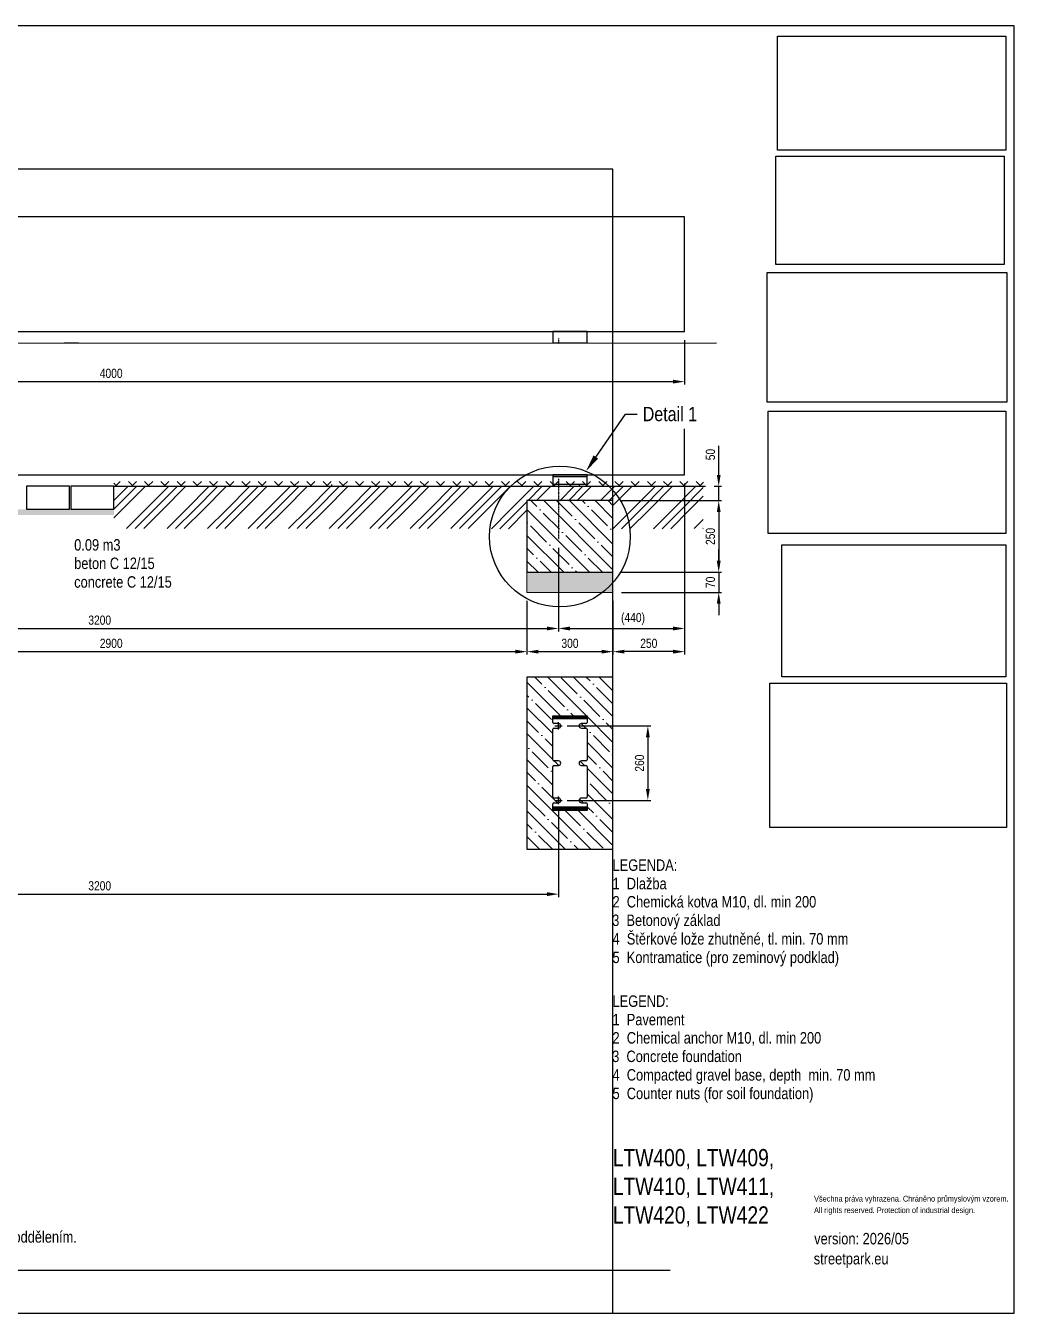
# Model space of a CAD drawing. Header units: millimetres. Extents: x 4694 to 10904, y 3135 to 7625.
# Drawn here: x 7457 to 10904, y 3135 to 7625 of the extents above; entities that cross this region are included whole.
import ezdxf
from ezdxf import colors
from ezdxf.entities.mleader import LeaderData, LeaderLine
from ezdxf.lldxf.tags import DXFTag
from ezdxf.math import Vec2, Vec3

# ---------------------------------------------------------------- set-up
doc = ezdxf.new("R2010")
doc.units = ezdxf.units.MM
doc.header["$LTSCALE"] = 0.1
doc.header["$XCLIPFRAME"] = 2
doc.linetypes.add('DashDot', pattern=[15, 9, -3, 0, -3])
doc.layers.add('Nekreslit', color=6, linetype='Continuous', plot=False)
doc.layers.add('SRAFY', color=251, linetype='Continuous', lineweight=13)
doc.styles.add('SEACAD_Arial', font='arial.ttf', dxfattribs={"width": 0.8})
tags = doc.linetypes.add('CENTER2', pattern=[28.575, 19.05, -3.175, 3.175, -3.175]).pattern_tags.tags
tags[10:11] = [DXFTag(74, 4), DXFTag(75, 0), DXFTag(340, '0'), DXFTag(46, 0.0), DXFTag(50, 0.0), DXFTag(44, 0.0), DXFTag(45, 0.0)]
tags[8:9] = [DXFTag(74, 4), DXFTag(75, 0), DXFTag(340, '0'), DXFTag(46, 0.0), DXFTag(50, 0.0), DXFTag(44, 0.0), DXFTag(45, 0.0)]
tags[6:7] = [DXFTag(74, 4), DXFTag(75, 0), DXFTag(340, '0'), DXFTag(46, 0.0), DXFTag(50, 0.0), DXFTag(44, 0.0), DXFTag(45, 0.0)]
tags[4:5] = [DXFTag(74, 4), DXFTag(75, 0), DXFTag(340, '0'), DXFTag(46, 0.0), DXFTag(50, 0.0), DXFTag(44, 0.0), DXFTag(45, 0.0)]
tags = doc.linetypes.add('HIDDEN2', pattern=[4.7625, 3.175, -1.5875]).pattern_tags.tags
tags[6:7] = [DXFTag(74, 4), DXFTag(75, 0), DXFTag(340, '0'), DXFTag(46, 0.0), DXFTag(50, 0.0), DXFTag(44, 0.0), DXFTag(45, 0.0)]
tags[4:5] = [DXFTag(74, 4), DXFTag(75, 0), DXFTag(340, '0'), DXFTag(46, 0.0), DXFTag(50, 0.0), DXFTag(44, 0.0), DXFTag(45, 0.0)]
doc.dimstyles.new('ISO-25', dxfattribs={"dimtxt": 1.6, "dimasz": 2, "dimexe": 0.5, "dimexo": 1.5, "dimtad": 1, "dimdec": 0, "dimtxsty": 'SEACAD_Arial', "dimcen": 2, "dimadec": 0, "dimazin": 0, "dimtfac": 1, "dimtdec": 0, "dimtmove": 0, "dimatfit": 3, "dimfxl": 1, "dimarcsym": 0})
picture_1 = doc.add_image_def('image1.jpg', size_in_pixel=(1600, 1200))
picture_2 = doc.add_image_def('image2.jpg', size_in_pixel=(1600, 1200))
picture_3 = doc.add_image_def('image3.jpg', size_in_pixel=(1600, 1200))
picture_4 = doc.add_image_def('image4.jpg', size_in_pixel=(1600, 1200))
picture_5 = doc.add_image_def('image5.jpg', size_in_pixel=(1600, 1200))
picture_6 = doc.add_image_def('image6.jpg', size_in_pixel=(1600, 1200))

# ---------------------------------------------------------------- blocks, each defined once
blk = doc.blocks.new('*D4')
at = {"color": 0, "lineweight": -2, "transparency": 16777216}
for p, q in [((6114.8, 5813.5), (6114.8, 5513.3)), ((9314.8, 5804.5), (9314.8, 5513.3)), ((6154.8, 5523.3), (9274.8, 5523.3))]:
    blk.add_line(p, q, dxfattribs=at)
at = {"color": 0, "transparency": 16777216}
for points in [[(6154.8, 5530), (6154.8, 5516.6), (6114.8, 5523.3)], [(9274.8, 5530), (9274.8, 5516.6), (9314.8, 5523.3)]]:
    blk.add_solid(points, dxfattribs=at)
at = {"layer": 'Defpoints', "color": 0, "transparency": 16777216}
for p in [(6114.8, 5843.5), (9314.8, 5834.5), (9314.8, 5523.3)]:
    blk.add_point(p, dxfattribs=at)
at = {"color": 0, "transparency": 16777216, "insert": (7714.8, 5552.2), "char_height": 32, "attachment_point": 5, "style": 'SEACAD_Arial'}
blk.add_mtext('3200', dxfattribs=at)
blk = doc.blocks.new('*D5')
at = {"color": 0, "lineweight": -2, "transparency": 16777216}
for p, q in [((9534.9, 5969.3), (9883.7, 5969.3)), ((9873.7, 5929.3), (9873.7, 5759.3)), ((9534.9, 5719.3), (9883.7, 5719.3))]:
    blk.add_line(p, q, dxfattribs=at)
at = {"color": 0, "transparency": 16777216}
for points in [[(9867, 5929.3), (9880.4, 5929.3), (9873.7, 5969.3)], [(9867, 5759.3), (9880.4, 5759.3), (9873.7, 5719.3)]]:
    blk.add_solid(points, dxfattribs=at)
at = {"layer": 'Defpoints', "color": 0, "transparency": 16777216}
for p in [(9504.9, 5969.3), (9504.9, 5719.3), (9873.7, 5719.3)]:
    blk.add_point(p, dxfattribs=at)
at = {"color": 0, "transparency": 16777216, "insert": (9844.9, 5844.3), "char_height": 32, "attachment_point": 5, "rotation": 90, "style": 'SEACAD_Arial'}
blk.add_mtext('250', dxfattribs=at)
blk = doc.blocks.new('*D6')
at = {"color": 0, "lineweight": -2, "transparency": 16777216}
for p, q in [((9873.7, 5759.3), (9873.7, 5799.3)), ((9534.9, 5719.3), (9883.7, 5719.3)), ((9873.7, 5719.3), (9873.7, 5649.3)), ((9534.9, 5649.3), (9883.7, 5649.3)), ((9873.7, 5609.3), (9873.7, 5569.3))]:
    blk.add_line(p, q, dxfattribs=at)
at = {"color": 0, "transparency": 16777216}
for points in [[(9867, 5759.3), (9880.4, 5759.3), (9873.7, 5719.3)], [(9867, 5609.3), (9880.4, 5609.3), (9873.7, 5649.3)]]:
    blk.add_solid(points, dxfattribs=at)
at = {"layer": 'Defpoints', "color": 0, "transparency": 16777216}
for p in [(9504.9, 5719.3), (9504.9, 5649.3), (9873.7, 5649.3)]:
    blk.add_point(p, dxfattribs=at)
at = {"color": 0, "transparency": 16777216, "insert": (9844.9, 5684.3), "char_height": 32, "attachment_point": 5, "rotation": 90, "style": 'SEACAD_Arial'}
blk.add_mtext('70', dxfattribs=at)
blk = doc.blocks.new('*D9')
at = {"color": 0, "lineweight": -2, "transparency": 16777216}
for p, q in [((9204.9, 5619.2), (9204.9, 5432.5)), ((9504.9, 5619.3), (9504.9, 5432.5)), ((9244.9, 5442.5), (9464.9, 5442.5))]:
    blk.add_line(p, q, dxfattribs=at)
at = {"color": 0, "transparency": 16777216}
for points in [[(9244.9, 5449.2), (9244.9, 5435.9), (9204.9, 5442.5)], [(9464.9, 5449.2), (9464.9, 5435.9), (9504.9, 5442.5)]]:
    blk.add_solid(points, dxfattribs=at)
at = {"layer": 'Defpoints', "color": 0, "transparency": 16777216}
for p in [(9204.9, 5649.2), (9504.9, 5649.3), (9504.9, 5442.5)]:
    blk.add_point(p, dxfattribs=at)
at = {"color": 0, "transparency": 16777216, "insert": (9354.9, 5471.4), "char_height": 32, "attachment_point": 5, "style": 'SEACAD_Arial'}
blk.add_mtext('300', dxfattribs=at)
blk = doc.blocks.new('*D10')
at = {"color": 0, "lineweight": -2, "transparency": 16777216}
for p, q in [((9204.9, 5619.2), (9204.9, 5432.5)), ((6304.9, 5568.8), (6304.9, 5432.5)), ((6344.9, 5442.5), (9164.9, 5442.5))]:
    blk.add_line(p, q, dxfattribs=at)
at = {"color": 0, "transparency": 16777216}
for points in [[(6344.9, 5449.2), (6344.9, 5435.9), (6304.9, 5442.5)], [(9164.9, 5449.2), (9164.9, 5435.9), (9204.9, 5442.5)]]:
    blk.add_solid(points, dxfattribs=at)
at = {"layer": 'Defpoints', "color": 0, "transparency": 16777216}
for p in [(9204.9, 5649.2), (6304.9, 5598.8), (9204.9, 5442.5)]:
    blk.add_point(p, dxfattribs=at)
at = {"color": 0, "transparency": 16777216, "insert": (7754.9, 5471.4), "char_height": 32, "attachment_point": 5, "style": 'SEACAD_Arial'}
blk.add_mtext('2900', dxfattribs=at)
blk = doc.blocks.new('*D0')
at = {"color": 0, "lineweight": -2, "transparency": 16777216}
for p, q in [((9873.7, 6059.1), (9873.7, 6160.7)), ((9857.8, 6019.1), (9883.7, 6019.1)), ((9873.7, 5969.3), (9873.7, 6019.1)), ((9534.9, 5969.3), (9883.7, 5969.3)), ((9873.7, 5929.3), (9873.7, 5889.3))]:
    blk.add_line(p, q, dxfattribs=at)
at = {"color": 0, "transparency": 16777216}
for points in [[(9867, 6059.1), (9880.4, 6059.1), (9873.7, 6019.1)], [(9867, 5929.3), (9880.4, 5929.3), (9873.7, 5969.3)]]:
    blk.add_solid(points, dxfattribs=at)
at = {"layer": 'Defpoints', "color": 0, "transparency": 16777216}
for p in [(9827.8, 6019.1), (9873.7, 6019.1), (9504.9, 5969.3)]:
    blk.add_point(p, dxfattribs=at)
at = {"color": 0, "transparency": 16777216, "insert": (9844.9, 6129.9), "char_height": 32, "attachment_point": 5, "rotation": 90, "style": 'SEACAD_Arial'}
blk.add_mtext('50', dxfattribs=at)
blk = doc.blocks.new('*D3')
at = {"color": 0, "lineweight": -2, "transparency": 16777216}
for p, q in [((5754.8, 6529.1), (5754.8, 6374.2)), ((9754.8, 6529.1), (9754.8, 6374.2)), ((5794.8, 6384.2), (9714.8, 6384.2))]:
    blk.add_line(p, q, dxfattribs=at)
at = {"color": 0, "transparency": 16777216}
for points in [[(5794.8, 6390.8), (5794.8, 6377.5), (5754.8, 6384.2)], [(9714.8, 6390.8), (9714.8, 6377.5), (9754.8, 6384.2)]]:
    blk.add_solid(points, dxfattribs=at)
at = {"layer": 'Defpoints', "color": 0, "transparency": 16777216}
for p in [(5754.8, 6559.1), (9754.8, 6559.1), (9754.8, 6384.2)]:
    blk.add_point(p, dxfattribs=at)
at = {"color": 0, "transparency": 16777216, "insert": (7754.8, 6413), "char_height": 32, "attachment_point": 5, "style": 'SEACAD_Arial'}
blk.add_mtext('4000', dxfattribs=at)
blk = doc.blocks.new('*D11')
at = {"color": 0, "lineweight": -2, "transparency": 16777216}
for p, q in [((6114.8, 4893.8), (6114.8, 4586.9)), ((9314.8, 4893.8), (9314.8, 4586.9)), ((6154.8, 4596.9), (9274.8, 4596.9))]:
    blk.add_line(p, q, dxfattribs=at)
at = {"color": 0, "transparency": 16777216}
for points in [[(6154.8, 4603.5), (6154.8, 4590.2), (6114.8, 4596.9)], [(9274.8, 4603.5), (9274.8, 4590.2), (9314.8, 4596.9)]]:
    blk.add_solid(points, dxfattribs=at)
at = {"layer": 'Defpoints', "color": 0, "transparency": 16777216}
for p in [(6114.8, 4923.8), (9314.8, 4923.8), (9314.8, 4596.9)]:
    blk.add_point(p, dxfattribs=at)
at = {"color": 0, "transparency": 16777216, "insert": (7714.8, 4625.7), "char_height": 32, "attachment_point": 5, "style": 'SEACAD_Arial'}
blk.add_mtext('3200', dxfattribs=at)
blk = doc.blocks.new('*D13')
at = {"color": 0, "lineweight": -2, "transparency": 16777216}
for p, q in [((9344.8, 5183.8), (9636.5, 5183.8)), ((9626.5, 5143.8), (9626.5, 4963.8)), ((9344.8, 4923.8), (9636.5, 4923.8))]:
    blk.add_line(p, q, dxfattribs=at)
at = {"color": 0, "transparency": 16777216}
for points in [[(9619.8, 5143.8), (9633.2, 5143.8), (9626.5, 5183.8)], [(9619.8, 4963.8), (9633.2, 4963.8), (9626.5, 4923.8)]]:
    blk.add_solid(points, dxfattribs=at)
at = {"layer": 'Defpoints', "color": 0, "transparency": 16777216}
for p in [(9314.8, 5183.8), (9314.8, 4923.8), (9626.5, 4923.8)]:
    blk.add_point(p, dxfattribs=at)
at = {"color": 0, "transparency": 16777216, "insert": (9597.7, 5053.8), "char_height": 32, "attachment_point": 5, "rotation": 90, "style": 'SEACAD_Arial'}
blk.add_mtext('260', dxfattribs=at)
blk = doc.blocks.new('*D18')
at = {"color": 0, "lineweight": -2, "transparency": 16777216}
for p, q in [((9754.8, 6029.1), (9754.8, 5432.5)), ((9504.9, 5619.3), (9504.9, 5432.5)), ((9714.8, 5442.5), (9544.9, 5442.5))]:
    blk.add_line(p, q, dxfattribs=at)
at = {"color": 0, "transparency": 16777216}
for points in [[(9544.9, 5449.2), (9544.9, 5435.9), (9504.9, 5442.5)], [(9714.8, 5449.2), (9714.8, 5435.9), (9754.8, 5442.5)]]:
    blk.add_solid(points, dxfattribs=at)
at = {"layer": 'Defpoints', "color": 0, "transparency": 16777216}
for p in [(9754.8, 6059.1), (9504.9, 5649.3), (9504.9, 5442.5)]:
    blk.add_point(p, dxfattribs=at)
at = {"color": 0, "transparency": 16777216, "insert": (9629.8, 5471.4), "char_height": 32, "attachment_point": 5, "style": 'SEACAD_Arial'}
blk.add_mtext('250', dxfattribs=at)
blk = doc.blocks.new('*D19')
at = {"color": 0, "lineweight": -2, "transparency": 16777216}
for p, q in [((9754.8, 6029.1), (9754.8, 5513.3)), ((9314.8, 5804.5), (9314.8, 5513.3)), ((9354.8, 5523.3), (9714.8, 5523.3))]:
    blk.add_line(p, q, dxfattribs=at)
at = {"color": 0, "transparency": 16777216}
for points in [[(9354.8, 5530), (9354.8, 5516.6), (9314.8, 5523.3)], [(9714.8, 5530), (9714.8, 5516.6), (9754.8, 5523.3)]]:
    blk.add_solid(points, dxfattribs=at)
at = {"layer": 'Defpoints', "color": 0, "transparency": 16777216}
for p in [(9754.8, 6059.1), (9314.8, 5834.5), (9754.8, 5523.3)]:
    blk.add_point(p, dxfattribs=at)
at = {"color": 0, "transparency": 16777216, "insert": (9574.8, 5556.8), "char_height": 32, "attachment_point": 5, "style": 'SEACAD_Arial'}
blk.add_mtext('(440)', dxfattribs=at)

msp = doc.modelspace()

# ---------------------------------------------------------------- hatches: boundary and pattern name
at = {"layer": 'SRAFY'}
h = msp.add_hatch(dxfattribs=at)
h.set_pattern_fill('GOST_GROUND', color=256, scale=10)
h.set_pattern_definition([(45, (1085.37, 704.44), (141.4214, -9e-15), [200]), (45, (1115.37, 704.44), (141.4214, -9e-15), [200]), (45, (1145.37, 704.44), (141.4214, -9e-15), [200])])
h.paths.add_polyline_path([(9204.9, 5871.4), (7764.1, 5871.6), (7764.5, 6019.1), (9819.8, 6019.1), (9819.8, 5871.7), (9504.9, 5870.3), (9504.9, 5967.9), (9204.9, 5969.3)])
h = msp.add_hatch(dxfattribs=at)
h.set_pattern_fill('TERACO', color=256, scale=20)
h.set_pattern_definition([(45, (1549.754, 704.445), (-28.28427, 28.28427), [20, -20]), (135, (1606.323, 704.445), (-28.28427, -28.28427), [20, -20])])
h.paths.add_polyline_path([(7764.3, 6019.1), (7764.3, 6042.1), (9820.2, 6042.1), (9820.2, 6019.1)])
h = msp.add_hatch(dxfattribs=at)
h.set_pattern_fill('AR-SAND', color=256, scale=0.5)
h.set_pattern_definition([(37.5, (-626.11, 704.445), (-0.800016, 24.47066), [0, -19.304, 0, -21.59, 0, -20.6375]), (7.5, (-626.11, 704.445), (22.47616, 35.84126), [0, -10.414, 0, -17.399, 0, -6.6675]), (327.5, (-641.73, 704.445), (39.54962, 0.07186), [0, -6.35, 0, -22.86, 0, -29.845]), (317.5, (-641.73, 704.445), (38.17782, 11.14647), [0, -3.175, 0, -14.986, 0, -17.145])])
h.paths.add_polyline_path([(5599.3, 5939.1), (5599.3, 5919.1), (5939.9, 5919.1), (6059.8, 5918.9), (6059.8, 5939.1)])
h.paths.add_polyline_path([(7764.3, 5918.8), (7764.3, 5939.1), (6059.8, 5939.1), (6059.8, 5918.9), (6189.8, 5918.8)])
h = msp.add_hatch(dxfattribs=at)
h.set_pattern_fill('ANSI35', color=256, scale=10, angle=90)
h.set_pattern_definition([(135, (1123.37, 459.155), (-44.9013, -44.9013), []), (135, (1123.37, 504.056), (-44.9013, -44.9013), [79.375, -15.875, 0, -15.875])])
h.paths.add_polyline_path([(9504.8, 5969.3), (9204.9, 5969.3), (9204.9, 5719.3), (9504.9, 5719.3)])
h = msp.add_hatch(dxfattribs=at)
h.set_pattern_fill('AR-SAND', color=256, scale=0.5)
h.set_pattern_definition([(37.5, (1453.967, -942.238), (-0.800016, 24.47066), [0, -19.304, 0, -21.59, 0, -20.6375]), (7.5, (1453.967, -942.238), (22.47616, 35.84126), [0, -10.414, 0, -17.399, 0, -6.6675]), (327.5, (1438.346, -942.238), (39.54962, 0.07186), [0, -6.35, 0, -22.86, 0, -29.845]), (317.5, (1438.346, -942.238), (38.17782, 11.14647), [0, -3.175, 0, -14.986, 0, -17.145])])
h.paths.add_polyline_path([(6304.9, 5668.8), (6004.9, 5668.8), (6004.9, 5598.8), (6304.9, 5598.8)])
h.paths.add_polyline_path([(9204.8, 5719.2), (9504.9, 5719.3), (9504.9, 5649.3), (9204.9, 5649.2)])
h = msp.add_hatch(dxfattribs=at)
h.set_pattern_fill('ANSI35', color=256, scale=10, angle=90)
h.set_pattern_definition([(135, (1443.967, -642.73), (-44.9013, -44.9013), []), (135, (1443.967, -597.83), (-44.9013, -44.9013), [79.375, -15.875, 0, -15.875])])
h.paths.add_polyline_path([(6304.9, 5353.8), (6004.9, 5353.8), (6004.9, 4753.8), (6304.9, 4753.8)])
edge = h.paths.add_edge_path(flags=16)
edge.add_line((6094.8, 5218.8), (6214.8, 5218.8))
edge.add_line((6214.8, 5218.8), (6214.8, 5195.8))
edge.add_arc((6210.8, 5195.8), 4, -90, 0, ccw=False)
edge.add_line((6210.8, 5191.8), (6194.8, 5191.8))
edge.add_arc((6194.8, 5183.8), 8, 90, 270)
edge.add_line((6194.8, 5175.8), (6210.8, 5175.8))
edge.add_arc((6210.8, 5171.8), 4, 0, 90, ccw=False)
edge.add_line((6214.8, 5171.8), (6214.8, 5065.8))
edge.add_arc((6210.8, 5065.8), 4, -90, 0, ccw=False)
edge.add_line((6210.8, 5061.8), (6194.8, 5061.8))
edge.add_arc((6194.8, 5053.8), 8, 90, 270)
edge.add_line((6194.8, 5045.8), (6210.8, 5045.8))
edge.add_arc((6210.8, 5041.8), 4, 0, 90, ccw=False)
edge.add_line((6214.8, 5041.8), (6214.8, 4935.8))
edge.add_arc((6210.8, 4935.8), 4, -90, 0, ccw=False)
edge.add_line((6210.8, 4931.8), (6194.8, 4931.8))
edge.add_arc((6194.8, 4923.8), 8, 90, 270)
edge.add_line((6194.8, 4915.8), (6210.8, 4915.8))
edge.add_arc((6210.8, 4911.8), 4, 0, 90, ccw=False)
edge.add_line((6214.8, 4911.8), (6214.8, 4888.8))
edge.add_line((6214.8, 4888.8), (6094.8, 4888.8))
edge.add_line((6094.8, 4888.8), (6094.8, 4911.8))
edge.add_arc((6098.8, 4911.8), 4, 90, 180, ccw=False)
edge.add_line((6098.8, 4915.8), (6114.8, 4915.8))
edge.add_line((6114.8, 4915.8), (6114.8, 4931.8))
edge.add_line((6114.8, 4931.8), (6098.8, 4931.8))
edge.add_arc((6098.8, 4935.8), 4, 180, 270, ccw=False)
edge.add_line((6094.8, 4935.8), (6094.8, 5041.8))
edge.add_arc((6098.8, 5041.8), 4, 90, 180, ccw=False)
edge.add_line((6098.8, 5045.8), (6114.8, 5045.8))
edge.add_line((6114.8, 5045.8), (6114.8, 5061.8))
edge.add_line((6114.8, 5061.8), (6098.8, 5061.8))
edge.add_arc((6098.8, 5065.8), 4, 180, 270, ccw=False)
edge.add_line((6094.8, 5065.8), (6094.8, 5171.8))
edge.add_arc((6098.8, 5171.8), 4, 90, 180, ccw=False)
edge.add_line((6098.8, 5175.8), (6114.8, 5175.8))
edge.add_line((6114.8, 5175.8), (6114.8, 5191.8))
edge.add_line((6114.8, 5191.8), (6098.8, 5191.8))
edge.add_arc((6098.8, 5195.8), 4, 180, 270, ccw=False)
edge.add_line((6094.8, 5195.8), (6094.8, 5218.8))
h.paths.add_polyline_path([(6094.8, 5213.8), (6214.8, 5213.8), (6214.8, 5207.8), (6094.8, 5207.8)], flags=0)
h.paths.add_polyline_path([(6094.8, 4899.8), (6214.8, 4899.8), (6214.8, 4893.8), (6094.8, 4893.8)], flags=0)
h.paths.add_polyline_path([(9204.9, 5353.8), (9204.9, 4753.8), (9504.9, 4753.8), (9504.9, 5353.8)])
edge = h.paths.add_edge_path(flags=16)
edge.add_line((9294.8, 5218.8), (9414.8, 5218.8))
edge.add_line((9414.8, 5218.8), (9414.8, 5195.8))
edge.add_arc((9410.8, 5195.8), 4, -90, 0, ccw=False)
edge.add_line((9410.8, 5191.8), (9394.8, 5191.8))
edge.add_arc((9394.8, 5183.8), 8, 90, 270)
edge.add_line((9394.8, 5175.8), (9410.8, 5175.8))
edge.add_arc((9410.8, 5171.8), 4, 0, 90, ccw=False)
edge.add_line((9414.8, 5171.8), (9414.8, 5065.8))
edge.add_arc((9410.8, 5065.8), 4, -90, 0, ccw=False)
edge.add_line((9410.8, 5061.8), (9394.8, 5061.8))
edge.add_arc((9394.8, 5053.8), 8, 90, 270)
edge.add_line((9394.8, 5045.8), (9410.8, 5045.8))
edge.add_arc((9410.8, 5041.8), 4, 0, 90, ccw=False)
edge.add_line((9414.8, 5041.8), (9414.8, 4935.8))
edge.add_arc((9410.8, 4935.8), 4, -90, 0, ccw=False)
edge.add_line((9410.8, 4931.8), (9394.8, 4931.8))
edge.add_arc((9394.8, 4923.8), 8, 90, 270)
edge.add_line((9394.8, 4915.8), (9410.8, 4915.8))
edge.add_arc((9410.8, 4911.8), 4, 0, 90, ccw=False)
edge.add_line((9414.8, 4911.8), (9414.8, 4888.8))
edge.add_line((9414.8, 4888.8), (9294.8, 4888.8))
edge.add_line((9294.8, 4888.8), (9294.8, 4911.8))
edge.add_arc((9298.8, 4911.8), 4, 90, 180, ccw=False)
edge.add_line((9298.8, 4915.8), (9314.8, 4915.8))
edge.add_line((9314.8, 4915.8), (9314.8, 4931.8))
edge.add_line((9314.8, 4931.8), (9298.8, 4931.8))
edge.add_arc((9298.8, 4935.8), 4, 180, 270, ccw=False)
edge.add_line((9294.8, 4935.8), (9294.8, 5041.8))
edge.add_arc((9298.8, 5041.8), 4, 90, 180, ccw=False)
edge.add_line((9298.8, 5045.8), (9314.8, 5045.8))
edge.add_line((9314.8, 5045.8), (9314.8, 5061.8))
edge.add_line((9314.8, 5061.8), (9298.8, 5061.8))
edge.add_arc((9298.8, 5065.8), 4, 180, 270, ccw=False)
edge.add_line((9294.8, 5065.8), (9294.8, 5171.8))
edge.add_arc((9298.8, 5171.8), 4, 90, 180, ccw=False)
edge.add_line((9298.8, 5175.8), (9314.8, 5175.8))
edge.add_line((9314.8, 5175.8), (9314.8, 5191.8))
edge.add_line((9314.8, 5191.8), (9298.8, 5191.8))
edge.add_arc((9298.8, 5195.8), 4, 180, 270, ccw=False)
edge.add_line((9294.8, 5195.8), (9294.8, 5218.8))
h.paths.add_polyline_path([(9294.8, 5213.8), (9414.8, 5213.8), (9414.8, 5207.8), (9294.8, 5207.8)], flags=0)
h.paths.add_polyline_path([(9294.8, 4899.8), (9414.8, 4899.8), (9414.8, 4893.8), (9294.8, 4893.8)], flags=0)
h = msp.add_hatch(dxfattribs=at)
h.set_pattern_fill('ANSI31', color=256)
h.set_pattern_definition([(45, (4663.1062, -4217.6645), (-2.245064, 2.245064), [])])
h.paths.add_polyline_path([(9414.8, 4899.8), (9294.8, 4899.8), (9294.8, 4893.8), (9414.8, 4893.8)])
h.paths.add_polyline_path([(9414.8, 5213.8), (9294.8, 5213.8), (9294.8, 5207.8), (9414.8, 5207.8)])

# ---------------------------------------------------------------- linework, layer by layer
at = {"color": 7, "linetype": 'Continuous'}
for p, q in [((5580, 6518.3), (9866.1, 6519.3)), ((7609.3, 6019.1), (7459.3, 6019.1)), ((7459.3, 6019.1), (7459.3, 5939.1)), ((7609.3, 5939.1), (7609.3, 6019.1)), ((7764.3, 6019.1), (7614.3, 6019.1)), ((7614.3, 6019.1), (7614.3, 5939.1)), ((7764.3, 5939.1), (7764.3, 6019.1)), ((7459.3, 5939.1), (7609.3, 5939.1)), ((7614.3, 5939.1), (7764.3, 5939.1))]:
    msp.add_line(p, q, dxfattribs=at)
at = {"lineweight": 15}
msp.add_line((7640.3, 6519.1), (7590.3, 6519.1), dxfattribs=at)
at = {"color": 0, "linetype": 'DashDot', "ltscale": 0.1}
msp.add_line((9314.8, 6536.1), (9314.8, 6516.1), dxfattribs=at)
for p, q in [((9754.8, 6059.1), (9754.8, 6219.1)), ((5754.8, 6059.1), (9754.8, 6059.1)), ((7764.3, 6019.1), (9827.8, 6019.1)), ((9294.8, 5195.3), (9294.8, 5218.8)), ((9294.8, 5218.8), (9414.8, 5218.8)), ((9414.8, 5218.8), (9414.8, 5195.3)), ((9414.8, 5171.8), (9414.8, 5065.8)), ((9414.8, 5041.8), (9414.8, 4935.7)), ((9414.8, 4912.3), (9414.8, 4888.8)), ((9414.8, 4888.8), (9294.8, 4888.8))]:
    msp.add_line(p, q)
at = {"linetype": 'HIDDEN2', "ltscale": 0.1}
for p, q in [((8522.8, 6025.1), (8522.8, 6019.1)), ((9386.8, 6025.1), (9386.8, 6019.1))]:
    msp.add_line(p, q, dxfattribs=at)
at = {"linetype": 'HIDDEN2', "ltscale": 0.5}
for p, q in [((9294.8, 6053.1), (9414.8, 6053.1)), ((9414.8, 6025.1), (9294.8, 6025.1))]:
    msp.add_line(p, q, dxfattribs=at)
at = {"linetype": 'DashDot', "lineweight": 30}
msp.add_line((9314.8, 6045.1), (9314.8, 5834.5), dxfattribs=at)
at = {"ltscale": 0.5}
for p, q in [((9314.8, 5191.8), (9298.8, 5191.8)), ((9298.8, 5175.8), (9314.8, 5175.8)), ((9410.8, 5191.8), (9394.8, 5191.8)), ((9394.8, 5175.8), (9410.8, 5175.8)), ((9314.8, 5061.8), (9298.8, 5061.8)), ((9298.8, 5045.8), (9314.8, 5045.8)), ((9410.8, 5061.8), (9394.8, 5061.8)), ((9394.8, 5045.8), (9410.8, 5045.8)), ((9314.8, 4931.8), (9298.8, 4931.8)), ((9298.8, 4915.8), (9314.8, 4915.8)), ((9410.8, 4931.8), (9394.8, 4931.8)), ((9394.8, 4915.8), (9410.8, 4915.8))]:
    msp.add_line(p, q, dxfattribs=at)
at = {"linetype": 'CENTER2', "ltscale": 0.1}
for p, q in [((9301.8, 5183.8), (9327.9, 5183.8)), ((9314.8, 5170.8), (9314.8, 5196.9)), ((9301.8, 4923.8), (9327.9, 4923.8)), ((9314.8, 4910.8), (9314.8, 4936.9))]:
    msp.add_line(p, q, dxfattribs=at)
for points in [[(5754.8, 6559.1), (9754.8, 6559.1), (9754.8, 6959.1), (5754.8, 6959.1)], [(9204.9, 5719.3), (9504.9, 5719.3), (9504.9, 5969.3), (9204.9, 5969.3)], [(9204.9, 4753.8), (9504.9, 4753.8), (9504.9, 5353.8), (9204.9, 5353.8)]]:
    msp.add_lwpolyline(points, close=True)
at = {"color": 0, "ltscale": 0.5}
for points in [[(9414.8, 6559.1), (9294.8, 6559.1), (9294.8, 6519.1), (9414.8, 6519.1)], [(9414.8, 6059.1), (9294.8, 6059.1), (9294.8, 6019.1), (9414.8, 6019.1)]]:
    msp.add_lwpolyline(points, close=True, dxfattribs=at)
at = {"ltscale": 0.5}
for points in [[(9414.8, 5213.8), (9414.8, 5207.8), (9294.8, 5207.8), (9294.8, 5213.8)], [(9414.8, 4893.8), (9414.8, 4899.8), (9294.8, 4899.8), (9294.8, 4893.8)]]:
    msp.add_lwpolyline(points, close=True, dxfattribs=at)
for points in [[(9294.8, 5065.8), (9294.8, 5171.8)], [(9294.8, 4935.8), (9294.8, 5041.8)], [(9294.8, 4888.8), (9294.8, 4911.8)]]:
    msp.add_lwpolyline(points)
msp.add_circle((9319.8, 5844), 245.4)
for centre, radius, start, end in [((9298.8, 5195.8), 4, 180, 270), ((9298.8, 5171.8), 4, 90, 180), ((9314.8, 5183.8), 8, 270, 90), ((9394.8, 5183.8), 8, 90, 270), ((9410.8, 5195.8), 4, 270, 0), ((9410.8, 5171.8), 4, 0, 90), ((9298.8, 5065.8), 4, 180, 270), ((9298.8, 5041.8), 4, 90, 180), ((9314.8, 5053.8), 8, 270, 90), ((9394.8, 5053.8), 8, 90, 270), ((9410.8, 5065.8), 4, 270, 0), ((9410.8, 5041.8), 4, 0, 90), ((9298.8, 4935.8), 4, 180, 270), ((9298.8, 4911.8), 4, 90, 180), ((9314.8, 4923.8), 8, 270, 90), ((9394.8, 4923.8), 8, 90, 270), ((9410.8, 4935.8), 4, 270, 0), ((9410.8, 4911.8), 4, 0, 90)]:
    msp.add_arc(centre, radius, start, end, dxfattribs=at)
at = {"layer": 'Nekreslit'}
msp.add_line((4894, 3285.5), (9703.9, 3285.2), dxfattribs=at)
for points in [[(4694.4, 3135.3), (10904.4, 3135.3), (10904.4, 7625.3), (4694.4, 7625.3)], [(4894, 3135.3), (9504.3, 3135.3), (9504.3, 7125.3), (4894, 7125.3)]]:
    msp.add_lwpolyline(points, close=True, dxfattribs=at)
at = {"layer": 'SRAFY'}
for p, q in [((9204.9, 5719.2), (9204.9, 5649.2)), ((9504.9, 5719.3), (9504.9, 5649.3)), ((9204.9, 5649.2), (9504.9, 5649.3))]:
    msp.add_line(p, q, dxfattribs=at)

# ---------------------------------------------------------------- texts
at = {"style": 'SEACAD_Arial', "width": 0.8}
for s, height, p in [('0.09 m3', 40, (7625.8, 5794.9)), ('beton C 12/15', 40, (7625.8, 5730.6)), ('concrete C 12/15', 40, (7625.8, 5665.5)), ('LEGENDA:', 40, (9503.3, 4678.1)), ('1  Dlažba', 40, (9503.3, 4613.8)), ('2  Chemická kotva M10, dl. min 200', 40, (9503.3, 4550.3)), ('3  Betonový základ', 40, (9502.2, 4485.8)), ('4  Štěrkové lože zhutněné, tl. min. 70 mm', 40, (9503.3, 4421.1)), ('5  Kontramatice (pro zeminový podklad)', 40, (9503.3, 4356.5)), ('LEGEND:', 40, (9503.3, 4203.7)), ('1  Pavement', 40, (9503.3, 4139.4)), ('2  Chemical anchor M10, dl. min 200', 40, (9503.3, 4075.8)), ('3  Concrete foundation', 40, (9502.2, 4011.3)), ('4  Compacted gravel base, depth  min. 70 mm', 40, (9503.3, 3946.6)), ('5  Counter nuts (for soil foundation)', 40, (9503.3, 3882)), ('Všechna práva vyhrazena. Chráněno průmyslovým vzorem.', 20, (10206.2, 3524.8)), ('All rights reserved. Protection of industrial design.', 20, (10206.2, 3484.8)), ('Rozměry výrobků, základů a kotvení jsou pouze orientační. Přesné rozměry obdržíte při zpracování nabídky naším obchodním oddělením.', 39.9982, (4899.8, 3381.6)), ('version: 2026/05', 40, (10206.7, 3375.5)), ('streetpark.eu', 40, (10205.1, 3305.6))]:
    msp.add_text(s, height=height, dxfattribs=at).set_placement(p)
at = {"insert": (9504.3, 3708), "char_height": 60, "attachment_point": 1, "style": 'SEACAD_Arial'}
msp.add_mtext_dynamic_manual_height_columns('LTW400, LTW409, LTW410, LTW411, LTW420, LTW422', width=584.958, gutter_width=200, heights=[0], dxfattribs=at)

# ---------------------------------------------------------------- dimensions: what is measured, and where the dimension line sits
dim = msp.add_linear_dim(base=(9754.8, 6384.2), p1=(5754.8, 6559.1), p2=(9754.8, 6559.1), dimstyle='ISO-25')
dim.commit()
dim.dimension.update_dxf_attribs({"geometry": '*D3', "text_midpoint": (7754.8, 6413)})
for base, p1, p2, picture, middle in [((9873.7, 6019.1), (9504.9, 5969.3), (9827.8, 6019.1), '*D0', (9873.7, 6129.9)), ((9626.5, 4923.8), (9314.8, 5183.8), (9314.8, 4923.8), '*D13', (9626.5, 5053.8))]:
    dim = msp.add_linear_dim(base=base, p1=p1, p2=p2, angle=90, dimstyle='ISO-25')
    dim.commit()
    dim.dimension.update_dxf_attribs({"geometry": picture, "text_midpoint": middle, "dimtype": 160})
dim = msp.add_linear_dim(base=(9754.8, 5523.3), p1=(9314.8, 5834.5), p2=(9754.8, 6059.1), text='(<>)', dimstyle='ISO-25', override={"dimscale": 0, "dimrnd": 10})
dim.commit()
dim.dimension.update_dxf_attribs({"geometry": '*D19', "text_midpoint": (9574.8, 5523.3), "dimtype": 160})
for base, p1, angle, override, picture, middle in [((9504.9, 5442.5), (9754.8, 6059.1), 180, {"dimscale": 0}, '*D18', (9629.8, 5471.4)), ((9873.7, 5649.3), (9504.9, 5719.3), 90, {"dimscale": 0, "dimtmove": 1}, '*D6', (9844.9, 5684.3))]:
    dim = msp.add_linear_dim(base=base, p1=p1, p2=(9504.9, 5649.3), angle=angle, dimstyle='ISO-25', override=override)
    dim.commit()
    dim.dimension.update_dxf_attribs({"geometry": picture, "text_midpoint": middle})
dim = msp.add_linear_dim(base=(9873.7, 5719.3), p1=(9504.9, 5969.3), p2=(9504.9, 5719.3), angle=90, dimstyle='ISO-25', override={"dimscale": 0})
dim.commit()
dim.dimension.update_dxf_attribs({"geometry": '*D5', "text_midpoint": (9873.7, 5844.3), "dimtype": 160})
dim = msp.add_linear_dim(base=(9314.8, 5523.3), p1=(6114.8, 5843.5), p2=(9314.8, 5834.5), dimstyle='ISO-25', override={"dimscale": 0, "dimrnd": 10})
dim.commit()
dim.dimension.update_dxf_attribs({"geometry": '*D4', "text_midpoint": (7714.8, 5523.3), "dimtype": 160})
for base, p1, p2, override, picture, middle in [((9204.9, 5442.5), (6304.9, 5598.8), (9204.9, 5649.2), {"dimscale": 0, "dimrnd": 10}, '*D10', (7754.9, 5471.4)), ((9504.9, 5442.5), (9204.9, 5649.2), (9504.9, 5649.3), {"dimscale": 0}, '*D9', (9354.9, 5471.4)), ((9314.8, 4596.9), (6114.8, 4923.8), (9314.8, 4923.8), {"dimrnd": 10}, '*D11', (7714.8, 4625.7))]:
    dim = msp.add_linear_dim(base=base, p1=p1, p2=p2, dimstyle='ISO-25', override=override)
    dim.commit()
    dim.dimension.update_dxf_attribs({"geometry": picture, "text_midpoint": middle})

# ---------------------------------------------------------------- pictures from other files: only their frames are drawn
image = msp.add_image(picture_1, insert=(9539.7, 6687.8), size_in_units=(1728.4, 1296.3))
image.set_boundary_path([(498.26, 365.28), (1235.41, 733.6)])
image = msp.add_image(picture_3, insert=(9530.4, 6278.2), size_in_units=(1728.9, 1296.7))
image.set_boundary_path([(501.04, 373.47), (1238, 723.28)])
image = msp.add_image(picture_4, insert=(9541.5, 5795.8), size_in_units=(1727.4, 1295.6))
image.set_boundary_path([(463.67, 301.65), (1238.13, 720.86)])
image = msp.add_image(picture_2, insert=(9545.4, 5330.9), size_in_units=(1727.5, 1295.6))
image.set_boundary_path([(463.8, 318.84), (1231.29, 714.99)])
image = msp.add_image(picture_5, insert=(9527.3, 4839.1), size_in_units=(1727.3, 1295.4))
image.set_boundary_path([(524.57, 295.9), (1248.14, 722.25)])
image = msp.add_image(picture_6, insert=(9502.9, 4346.9), size_in_units=(1727.6, 1295.7))
image.set_boundary_path([(507.52, 286.29), (1272.72, 752.87)])

# ---------------------------------------------------------------- leaders
ml = msp.add_multileader_mtext('Standard')
ml.set_content('Detail 1', color=256, style='SEACAD_Arial')
ml.set_leader_properties(lineweight=-3)
ml.build(insert=Vec2(0, 0))
ml.multileader.update_dxf_attribs({"text_right_attachment_type": 6, "dogleg_length": 2, "arrow_head_size": 60, "scale": 20})
ctx = ml.context
ctx.base_point, ctx.scale, ctx.char_height, ctx.arrow_head_size, ctx.landing_gap_size, ctx.plane_origin = Vec3(9588.7, 6270.9), 20, 50, 60, 20, Vec3(10195.9, 6045.8)
ctx.right_attachment = 6
notes = []
notes.append((ctx, [(0, (1, 1, 0), (9548.7, 6270.9), (1, 0), 40, [(0, [(9410.9, 6071.9)], 0, [])])]))
ctx.mtext.insert, ctx.mtext.flow_direction = Vec3(9608.7, 6296.3), 5
for ctx, leaders in notes:
    for number, flags, end, landing, length, lines in leaders:
        leader = LeaderData()
        leader.index, (leader.has_last_leader_line, leader.has_dogleg_vector, leader.attachment_direction) = number, flags
        leader.last_leader_point, leader.dogleg_vector, leader.dogleg_length = Vec3(end), Vec3(landing), length
        for number, points, colour, breaks in lines:
            line = LeaderLine()
            line.index, line.vertices, line.color, line.breaks = number, Vec3.list(points), colors.encode_raw_color(colour), breaks
            leader.lines.append(line)
        ctx.leaders.append(leader)

doc.saveas('drawing.dxf')
